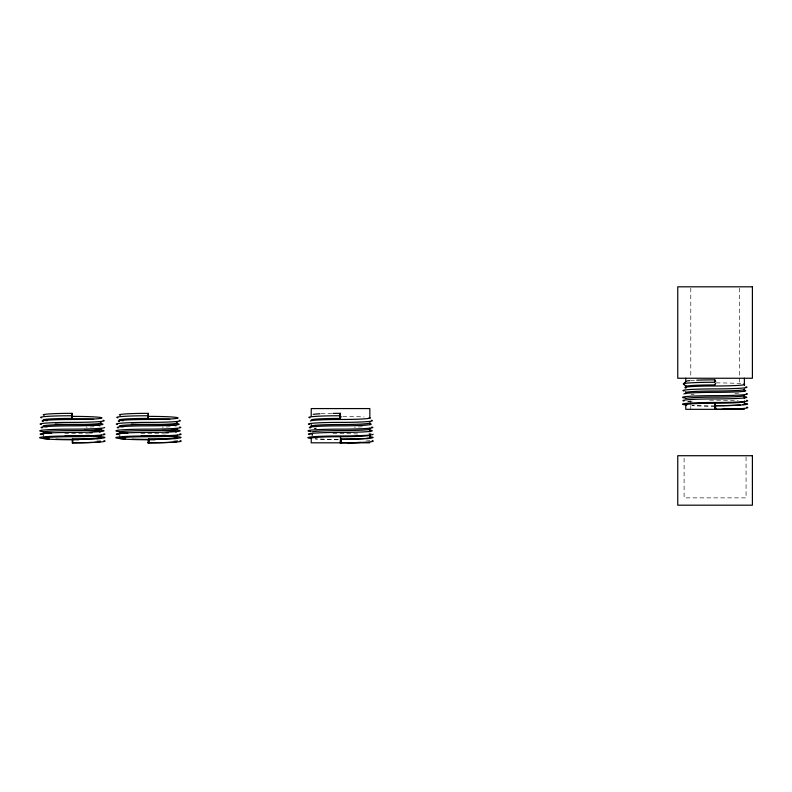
<?xml version="1.0" encoding="UTF-8"?>
<svg xmlns="http://www.w3.org/2000/svg" width="792" height="792" viewBox="0 0 792 792"><rect width="100%" height="100%" fill="white"/><g stroke="black" fill="none" stroke-linecap="round" stroke-linejoin="round"><path stroke-width="0.59" stroke-dasharray="3.96 2.97" d="M43.164 438.243L43.738 434.679A28.562 1.495 0 0 0 44.718 435.065L41.263 434.551A32.135 1.683 0 0 0 44.481 434.957M119.335 438.243L119.909 434.679A28.562 1.495 0 0 0 120.879 435.065L117.434 434.551A32.135 1.683 0 0 0 120.651 434.957M746.064 456.925L746.064 497.871L684.1 497.871L684.1 456.925M739.372 288.05L739.372 384.575M690.792 288.05L690.792 377.15M690.792 400.663L690.792 404.375M690.792 405.613L690.792 409.325M96.634 439.956A32.749 1.713 0 0 1 103.079 440.52M94.099 426.759A27.473 1.435 0 0 1 86.041 427.126M64.766 433.62A29.136 1.525 0 0 0 72.31 433.67A29.136 1.525 0 0 1 89.427 433.957M170.26 426.759A27.473 1.435 0 0 1 162.202 427.126M140.927 433.62A29.136 1.525 0 0 0 148.47 433.67A29.136 1.525 0 0 1 165.597 433.957M173.913 440.025A32.749 1.713 0 0 1 179.249 440.52M365.983 440.025A32.749 1.713 0 0 1 371.309 440.52M342.768 416.384A29.621 1.554 0 0 1 364.043 416.988M338.105 439.382A32.7 1.713 0 0 1 315.117 438.758M321.057 413.731A29.086 1.525 0 0 1 331.789 413.404M338.362 439.768A29.136 1.525 0 0 1 315.305 439.006M314.384 428.284A27.819 1.455 0 0 1 316.434 428.046M311.969 434.679A28.562 1.495 0 0 0 312.939 435.065L309.494 434.551A32.135 1.683 0 0 0 312.711 434.957M362.33 426.759A27.473 1.435 0 0 1 354.272 427.126M316.305 428.512A31.195 1.633 0 0 1 314.375 428.373M332.996 433.62A29.136 1.525 0 0 0 340.53 433.67A29.136 1.525 0 0 1 358.875 434.006M368.785 433.402A32.62 1.703 0 0 1 371.191 433.679M715.077 406.276A29.136 1.525 0 0 1 691.961 405.672M715.077 405.9A32.7 1.713 0 0 1 691.951 405.395M690.347 401.93A28.562 1.495 0 0 1 687.486 401.574M690.98 394.555A27.819 1.455 0 0 1 694.158 394.327M690.891 380.516A29.086 1.525 0 0 1 694.505 380.289M716.206 382.892A29.621 1.554 0 0 1 740.738 383.665M738.867 393.109A27.473 1.435 0 0 1 734.501 393.406M709.652 400.148A29.136 1.525 0 0 0 715.077 400.178A29.136 1.525 0 0 1 738.193 400.772M692.366 401.811A32.135 1.683 0 0 1 687.258 401.465"/><path stroke-width="1.19" d="M312.385 437.847A29.136 1.525 0 0 1 340.53 436.719L340.53 442.817L340.53 436.679A29.136 1.525 0 0 0 368.676 435.59M685.941 404.752A29.136 1.525 0 0 1 715.077 403.227L715.077 409.325L715.077 403.187A29.136 1.525 0 0 0 743.223 402.088M333.006 413.394L340.223 413.345L340.095 418.226M309.939 417.829A31.68 1.653 0 0 1 332.333 415.8L339.936 415.741L340.223 413.345L340.194 418.235L341.144 416.572M684.486 384.328A31.68 1.653 0 0 1 706.88 382.298L714.483 382.249L714.77 379.843L707.553 379.893A29.086 1.525 0 0 0 696.772 380.18M339.936 415.741L340.243 413.355M714.483 382.249L714.79 379.853L715.701 381.447M72.042 413.345L72.042 418.423L72.042 413.345L64.776 413.394A29.086 1.525 0 0 0 44.213 415.255M148.213 413.345L148.203 418.423L148.213 413.345L140.946 413.394A29.086 1.525 0 0 0 120.374 415.255M180.101 440.659A32.749 1.713 0 0 1 156.945 442.758L147.886 442.817L148.45 439.204A28.948 1.515 0 0 0 177.418 437.689A28.948 1.515 0 0 0 148.5 436.174A28.562 1.495 0 0 1 141.085 436.125M715.691 383.071L714.641 384.734M686.001 381.368L683.407 383.902L685.922 386.447A29.136 1.525 0 0 1 707.494 384.981L715.077 384.922M740.144 404.95A28.948 1.515 0 0 1 715.176 405.712L714.76 409.325L715.879 409.315L715.077 405.712L723.502 405.652M71.706 415.741L64.103 415.8A31.68 1.653 0 0 0 41.709 417.829M147.876 415.741L140.273 415.8A31.68 1.653 0 0 0 117.879 417.829M72.31 418.423L64.766 418.473A29.136 1.525 0 0 0 47.074 420.71M148.47 418.423L140.927 418.473A29.136 1.525 0 0 0 123.235 420.71M103.93 440.659A32.749 1.713 0 0 1 80.784 442.758L72.31 442.817L72.28 439.204L80.734 439.144A32.551 1.703 0 0 0 103.752 437.946A32.551 1.703 0 0 0 95.327 436.293M365.597 438.451A28.948 1.515 0 0 1 340.629 439.204L340.213 442.817L341.332 442.807L340.53 439.204L348.955 439.144A32.551 1.703 0 0 0 370.032 436.778M340.53 418.423L332.947 418.473A29.136 1.525 0 0 0 311.375 419.948M744.391 409.325L685.763 409.325L685.763 404.544M369.844 442.817L311.226 442.817L311.226 437.927M715.523 405.702L715.542 409.315L714.76 409.325L723.551 409.266A32.749 1.713 0 0 0 746.707 407.167M340.976 439.204L340.996 442.817L340.213 442.817L349.005 442.758A32.749 1.713 0 0 0 372.161 440.659M148.916 439.204L148.936 442.817L148.45 439.204L156.895 439.144A32.551 1.703 0 0 0 179.913 437.946A32.551 1.703 0 0 0 171.488 436.293M72.745 439.204L72.775 442.817M744.391 378.249L744.391 385.417M744.391 389.001L744.391 391.397M744.391 394.98L744.391 398.564M744.391 400.96L744.391 404.544M685.763 378.249L685.763 381.833M685.763 385.417L685.763 387.813M685.763 391.397L685.763 393.782M369.844 418.354L369.844 408.573L311.226 408.573L311.226 415.909M369.844 422.027L369.844 424.472M369.844 428.145L369.844 431.808M369.844 434.254L369.844 437.927M311.226 424.472L311.226 426.918M72.28 439.204A28.948 1.515 0 0 0 101.257 437.689A28.948 1.515 0 0 0 72.329 436.174A28.562 1.495 0 0 1 64.914 436.125M100.445 441.688A29.136 1.525 0 0 1 94.208 442.302M92.911 442.372A29.136 1.525 0 0 1 72.31 442.817M78.794 439.808A29.136 1.525 0 0 0 72.31 439.768A29.136 1.525 0 0 1 43.164 438.243A29.136 1.525 0 0 1 72.31 436.719A29.136 1.525 0 0 0 101.445 435.194M72.31 439.392A32.7 1.713 0 0 1 55.955 439.164M49.183 438.887A32.7 1.713 0 0 1 42.085 437.026A32.7 1.713 0 0 1 72.3 435.966A32.62 1.703 0 0 0 103.821 433.818M42.847 431.571A32.502 1.703 0 0 1 72.3 429.145A32.353 1.693 0 0 0 104.653 427.452M42.174 427.908A31.195 1.633 0 0 1 72.27 425.849A30.68 1.604 0 0 0 98.871 425.047A30.68 1.604 0 0 0 98.881 423.443M51.698 433.224A29.136 1.525 0 0 1 45.382 431.561A29.136 1.525 0 0 1 72.31 430.62A29.136 1.525 0 0 0 100.445 428.7M59.034 418.612A26.552 1.386 0 0 0 72.319 418.8A26.829 1.406 0 0 1 93.595 419.344M72.339 416.384A29.621 1.554 0 0 1 101.93 417.938A29.621 1.554 0 0 1 72.27 419.483A30.155 1.574 0 0 0 43.174 421.473M103.148 420.295A31.927 1.673 0 0 1 72.29 422.393A32.155 1.683 0 0 0 41.243 424.512M100.445 422.601A29.136 1.525 0 0 1 72.31 424.522A29.136 1.525 0 0 0 47.074 426.809M55.222 424.126A27.136 1.416 0 0 0 72.329 424.443A27.473 1.435 0 0 1 99.782 425.888M84.229 430.373A28.185 1.475 0 0 1 99.535 432.095M92.238 432.749A28.185 1.475 0 0 1 90.041 432.858M95.842 429.67A31.68 1.653 0 0 1 101.237 431.452A31.68 1.653 0 0 1 72.28 432.432A32.135 1.683 0 0 0 41.273 434.551M127.868 433.224A29.136 1.525 0 0 1 121.552 431.561A29.136 1.525 0 0 1 148.47 430.62A29.136 1.525 0 0 0 176.616 428.7M118.345 427.908A31.195 1.633 0 0 1 148.441 425.849A30.68 1.604 0 0 0 175.032 425.047A30.68 1.604 0 0 0 175.052 423.443M119.018 431.571A32.502 1.703 0 0 1 148.46 429.145A32.353 1.693 0 0 0 179.725 427.017M179.982 433.818A32.62 1.703 0 0 1 148.47 435.966A32.7 1.713 0 0 0 118.255 437.026A32.7 1.713 0 0 0 125.344 438.887M172.012 429.67A31.68 1.653 0 0 1 177.408 431.452A31.68 1.653 0 0 1 148.441 432.432A32.135 1.683 0 0 0 117.434 434.551M162.568 430.432A28.185 1.475 0 0 1 175.695 432.095M168.399 432.749A28.185 1.475 0 0 1 166.211 432.858M177.606 435.194A29.136 1.525 0 0 1 148.47 436.719A29.136 1.525 0 0 0 119.335 438.243A29.136 1.525 0 0 0 148.47 439.768A29.72 1.525 0 0 1 155.084 439.808M148.47 439.392A32.7 1.713 0 0 1 132.115 439.164M176.814 441.698A29.72 1.525 0 0 1 147.886 442.817M148.51 416.384A29.621 1.554 0 0 1 178.101 417.938A29.621 1.554 0 0 1 148.441 419.483A30.155 1.574 0 0 0 119.344 421.473M169.765 419.344A26.829 1.406 0 0 0 148.49 418.8A26.552 1.386 0 0 1 135.204 418.612M176.616 422.601A29.136 1.525 0 0 1 148.47 424.522A29.136 1.525 0 0 0 123.235 426.809M179.319 420.295A31.927 1.673 0 0 1 148.46 422.393A32.155 1.683 0 0 0 117.414 424.512M175.943 425.888A27.473 1.435 0 0 0 148.49 424.443A27.136 1.416 0 0 1 131.393 424.126M368.498 438.085A28.948 1.515 0 0 1 366.765 438.332M309.474 424.512A32.155 1.683 0 0 1 340.52 422.393A31.927 1.673 0 0 0 371.379 420.295M360.815 442.382A29.076 1.525 0 0 1 347.747 442.768M311.395 426.047A29.136 1.525 0 0 1 340.53 424.522A29.136 1.525 0 0 0 368.676 423.393M369.151 417.532A29.621 1.554 0 0 1 340.501 419.483A30.155 1.574 0 0 0 310.375 421.067M310.9 438.402A32.7 1.713 0 0 1 340.53 435.966A32.62 1.703 0 0 0 373.161 434.263M309.494 434.551A32.135 1.683 0 0 1 340.501 432.432A31.68 1.653 0 0 0 369.24 430.076M312.385 431.749A29.136 1.525 0 0 1 340.53 430.62A29.136 1.525 0 0 0 368.676 429.492M311.078 431.571A32.502 1.703 0 0 1 340.52 429.145A32.353 1.693 0 0 0 371.785 427.017M310.405 427.908A31.195 1.633 0 0 1 340.501 425.849A30.68 1.604 0 0 0 370.171 423.829M313.196 414.345A29.086 1.525 0 0 1 319.958 413.78M686.981 380.972A29.086 1.525 0 0 1 689.881 380.606M744.579 403.286A32.551 1.703 0 0 1 723.502 405.652M744.025 404.197A28.948 1.515 0 0 1 743.035 404.583M735.362 408.88A29.076 1.525 0 0 1 722.294 409.276M685.624 398.079A32.502 1.703 0 0 1 715.067 395.653A32.353 1.693 0 0 0 746.331 393.525M684.021 391.02A32.155 1.683 0 0 1 715.067 388.902A31.927 1.673 0 0 0 745.925 386.803M683.882 393.99A31.195 1.633 0 0 1 715.047 392.357A30.68 1.604 0 0 0 744.718 390.337M685.941 398.653A29.136 1.525 0 0 1 715.077 397.119A29.136 1.525 0 0 0 744.213 395.594M743.698 384.041A29.621 1.554 0 0 1 715.047 385.991A30.155 1.574 0 0 0 685.951 387.971M744.213 389.496A29.136 1.525 0 0 1 715.077 391.02A29.136 1.525 0 0 0 686.931 392.159M743.787 396.584A31.68 1.653 0 0 1 715.047 398.94A32.135 1.683 0 0 0 684.041 401.059M746.589 400.326A32.62 1.703 0 0 1 715.077 402.475A32.7 1.713 0 0 0 686.753 405.039M752.4 286.813L677.754 286.813L677.754 378.249L752.4 378.249L752.4 286.813M752.4 455.717L677.754 455.717L677.754 505.187L752.4 505.187L752.4 455.717"/></g></svg>
